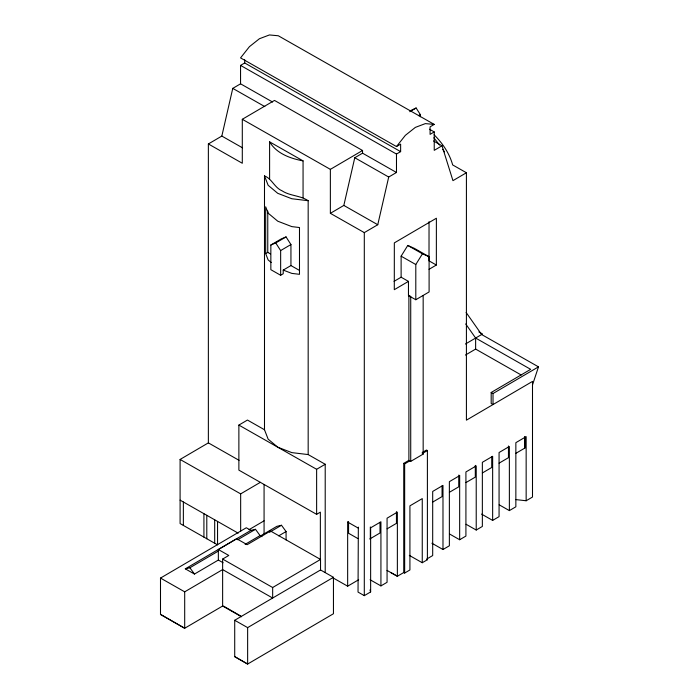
<?xml version="1.0" encoding="UTF-8"?>
<svg xmlns="http://www.w3.org/2000/svg" width="699" height="699" viewBox="0 0 699 699"><rect width="100%" height="100%" fill="white"/><g stroke="black" fill="none" stroke-linecap="round" stroke-linejoin="round"><path stroke-width="1.05" d="M429.037 221.679L429.011 260.858L436.351 265.026L436.386 218.228L394.332 242.885L394.297 289.683L408.461 281.382L401.121 277.206L394.044 281.356M217.555 521.437L217.555 544.862L180.097 523.568L180.097 459.444L208.363 442.878L208.363 143.959L221.828 136.069L232.767 88.38L240.552 83.819L240.552 65.4L244.702 62.971L244.702 59.747M429.509 129.245L434.236 131.928L430.086 134.365L430.086 126.851L434.236 124.422L278.298 35.763L269.421 34.95L259.425 38.733L249.421 46.676L240.552 57.895L396.482 146.554L400.632 144.116L400.632 151.631L396.482 154.06L396.482 172.478L388.705 177.039L377.766 224.728L364.301 232.618L330.365 213.326L343.829 205.427L354.769 157.738L362.545 153.177L362.545 150.486L274.489 100.42L242.3 119.293L242.3 163.26L208.363 143.959M532.498 384.896L538.501 366.861L481.628 334.524L466.119 312.47M370.086 579.742L380.929 585.902L380.929 521.786L370.636 527.824L370.636 591.939L364.301 595.653L358.037 592.088L358.334 527.098M401.121 277.206L401.121 256.183L407.77 245.454L414.42 248.39L429.099 256.734L429.099 291.946L415.8 299.74L408.461 295.572L408.461 281.382M415.8 299.74L415.8 264.528L422.449 253.798L429.099 256.734M396.482 146.554L405.359 135.335L415.363 127.384L425.359 123.609L434.236 124.422M410.112 110.861L416.123 107.995L420.326 114.584L420.326 116.733M409.797 111.7L416.123 107.995M418.518 115.65L420.326 114.584M330.365 213.326L330.365 169.359L362.545 150.486M270.845 245.008L281.147 238.971L286.048 236.917L290.941 244.536L290.941 265.559L283.226 270.085L283.226 273.737L280.649 275.257L270.845 269.683L270.845 245.008L275.747 242.955L286.048 236.917M434.079 134.767A151.936 87.725 0 0 1 452.664 164.929L466.416 172.749L452.952 180.648L442.013 145.785L434.236 150.346L434.236 131.928M271.229 262.509L268.136 259.932L265.681 253.597L267.761 252.383L267.761 211.046M280.649 275.257L280.649 250.574L290.941 244.536M429.055 269.307L436.351 265.026M408.461 295.572L410.724 296.359L410.724 461.392L408.889 460.353L403.742 463.367L403.742 572.533L397.364 576.273L387.028 570.401M320.36 559.969L320.36 512.149L316.63 514.342L238.875 470.13L238.875 425.088L247.455 420.055L264.493 429.745L268.136 439.147L277.748 447.194L291.824 452.62L308.172 454.577L325.21 464.267L325.21 572.341M465.429 344.022L482.537 334L478.867 331.911M465.429 355.057L475.626 349.081L475.626 338.045L465.7 323.934M240.657 531.354L240.657 493.878L260.343 482.336M316.63 514.342L316.63 469.3L325.21 464.267M223.007 605.797L184.693 628.261L160.499 614.508L160.499 578.073L246.31 527.762L250.897 530.375L255.484 529.3L260.072 535.591L261.968 536.666M249.045 529.65L264.073 520.834M320.535 569.965L333.449 577.313L333.449 613.739L247.638 664.05L234.715 656.702L234.715 620.275L320.535 569.965L320.535 559.445L270.504 530.995L247.149 544.687L236.716 538.754L218.35 549.528L218.35 560.048L194.471 574.054L185.296 568.837L250.897 530.375M185.296 568.837L189.883 567.763L218.001 551.284M237.677 539.742L255.484 529.3M538.501 366.861L493.022 393.528L493.022 404.564L491.187 403.515L491.187 392.48L530.663 369.334L475.626 338.045M245.122 544.355L260.072 535.591M260.404 536.002L276.9 526.33L281.487 525.255L286.074 531.546L286.074 539.951M241.513 616.754L222.632 606.016L222.632 559.069L228.783 555.46L218.35 549.528M269.569 532.245L281.487 525.255M278.744 535.845L286.074 531.546M161.6 614.937L184.693 628.261L184.693 591.835L222.632 569.589L272.662 598.038L272.662 587.51L320.535 559.445M422.187 452.55L426.486 450.034L427.395 450.558L427.395 559.724L422.257 562.73L409.317 555.382M403.742 572.533L404.66 573.049L404.66 463.891L409.806 460.868M427.395 450.558L422.248 453.572L423.166 454.097L423.166 295.581M410.724 461.392L423.166 454.097M332.689 577.68L347.656 586.19L347.656 522.074L348.565 521.541M458.745 475.102L459.662 475.626L449.37 481.663L449.37 545.779L442.983 549.519L431.895 543.219M369.719 539.016L380.011 532.979L380.011 522.328M387.08 528.837L396.447 523.35L396.447 511.633M432.707 502.083L442.065 496.596L442.065 485.945M449.387 492.306L458.745 486.819L458.745 476.168M465.945 482.598L475.303 477.111L475.303 465.394M482.371 472.97L491.729 467.482L491.729 456.831M499.086 463.166L508.453 457.679L508.453 445.962M515.871 453.328L525.237 447.841L525.237 437.19M234.82 656.649L247.638 664.05L247.638 627.623L333.449 577.313M347.656 586.19L358.648 579.751M380.929 585.902L387.063 582.311L387.063 518.186L397.364 512.149L397.364 576.256L390.636 572.446M449.492 533.966L459.662 539.742L465.918 536.072L465.918 471.956L476.22 465.918L476.22 530.034L466.05 524.259M476.22 530.034L482.354 526.443L482.354 462.319L492.646 456.29L492.646 520.406L481.559 514.097M492.646 520.406L499.069 516.64L499.069 452.524L509.37 446.486L509.37 510.602L499.2 504.827M509.37 510.602L515.853 506.801L515.853 442.677L526.155 436.639L526.155 500.764L515.696 499.575M526.155 500.764L532.498 497.041L532.498 381.418L466.416 420.16L466.416 172.749M404.66 573.049L409.92 569.965L409.92 505.849L422.257 498.614L422.257 562.73M308.172 200.709L291.824 198.743L277.748 193.326L268.136 185.279L264.493 175.877C272.033 178.839 274.427 187.612 282.038 190.81C290.076 196.078 300.299 195.37 308.172 200.709L308.172 454.577M303.06 197.8L303.06 160.884C290.312 158.49 276.559 153.597 269.604 141.862L269.604 178.778M283.226 270.085L291.824 273.396L299.487 274.314L299.487 227.533L291.824 226.616L277.748 221.19L268.136 213.151L265.681 206.817L265.681 253.597M433.502 140.953L442.013 145.785M244.702 62.971L400.632 151.631M240.552 65.4L396.482 154.06M240.552 83.819L272.601 102.045M362.545 153.177L396.482 172.478M232.767 88.38L264.825 106.606M354.769 157.738L388.705 177.039M242.3 119.293L330.365 169.359M269.604 141.862L303.06 160.884M221.828 136.069L242.57 147.856M343.829 205.427L377.766 224.728M407.77 245.454L422.449 253.798M401.121 256.183L415.8 264.528M475.626 349.081L521.174 374.979M267.761 252.383L270.434 253.903M290.941 265.559L299.189 270.251M491.187 392.48L493.022 393.528M403.742 463.367L404.66 463.891M238.875 425.088L316.63 469.3M427.395 559.724L426.486 559.2L432.69 555.556L432.69 491.441L442.983 485.403L442.983 549.519M208.363 442.878L239.075 460.335M347.656 522.074L358.037 527.972M357.949 538.597L348.565 533.258L348.565 522.607M180.097 459.444L240.657 493.878M180.097 500.135L238.176 533.154M222.632 559.069L272.662 587.51M218.35 560.048L223.095 562.747M160.499 578.073L184.693 591.835M234.715 620.275L247.638 627.623M223.942 606.339L240.806 616.072M433.834 137.808L439.662 145.147M189.883 567.763L194.471 574.054M442.712 149.35L444.538 151.875M275.747 242.955L280.649 250.574M369.954 589.973L370.636 591.939M524.643 436.473L524.643 448.19M459.662 475.626L459.662 539.742M408.889 295.319L408.889 460.353M370.33 526.941L370.33 538.658M364.301 232.618L364.301 595.653M264.493 175.877L264.493 429.745M264.073 484.433L264.073 534.683M214.689 519.803L214.689 543.237M206.79 515.312L206.79 538.746M203.925 513.686L203.925 537.12M183.365 501.996L183.365 525.43"/></g></svg>
